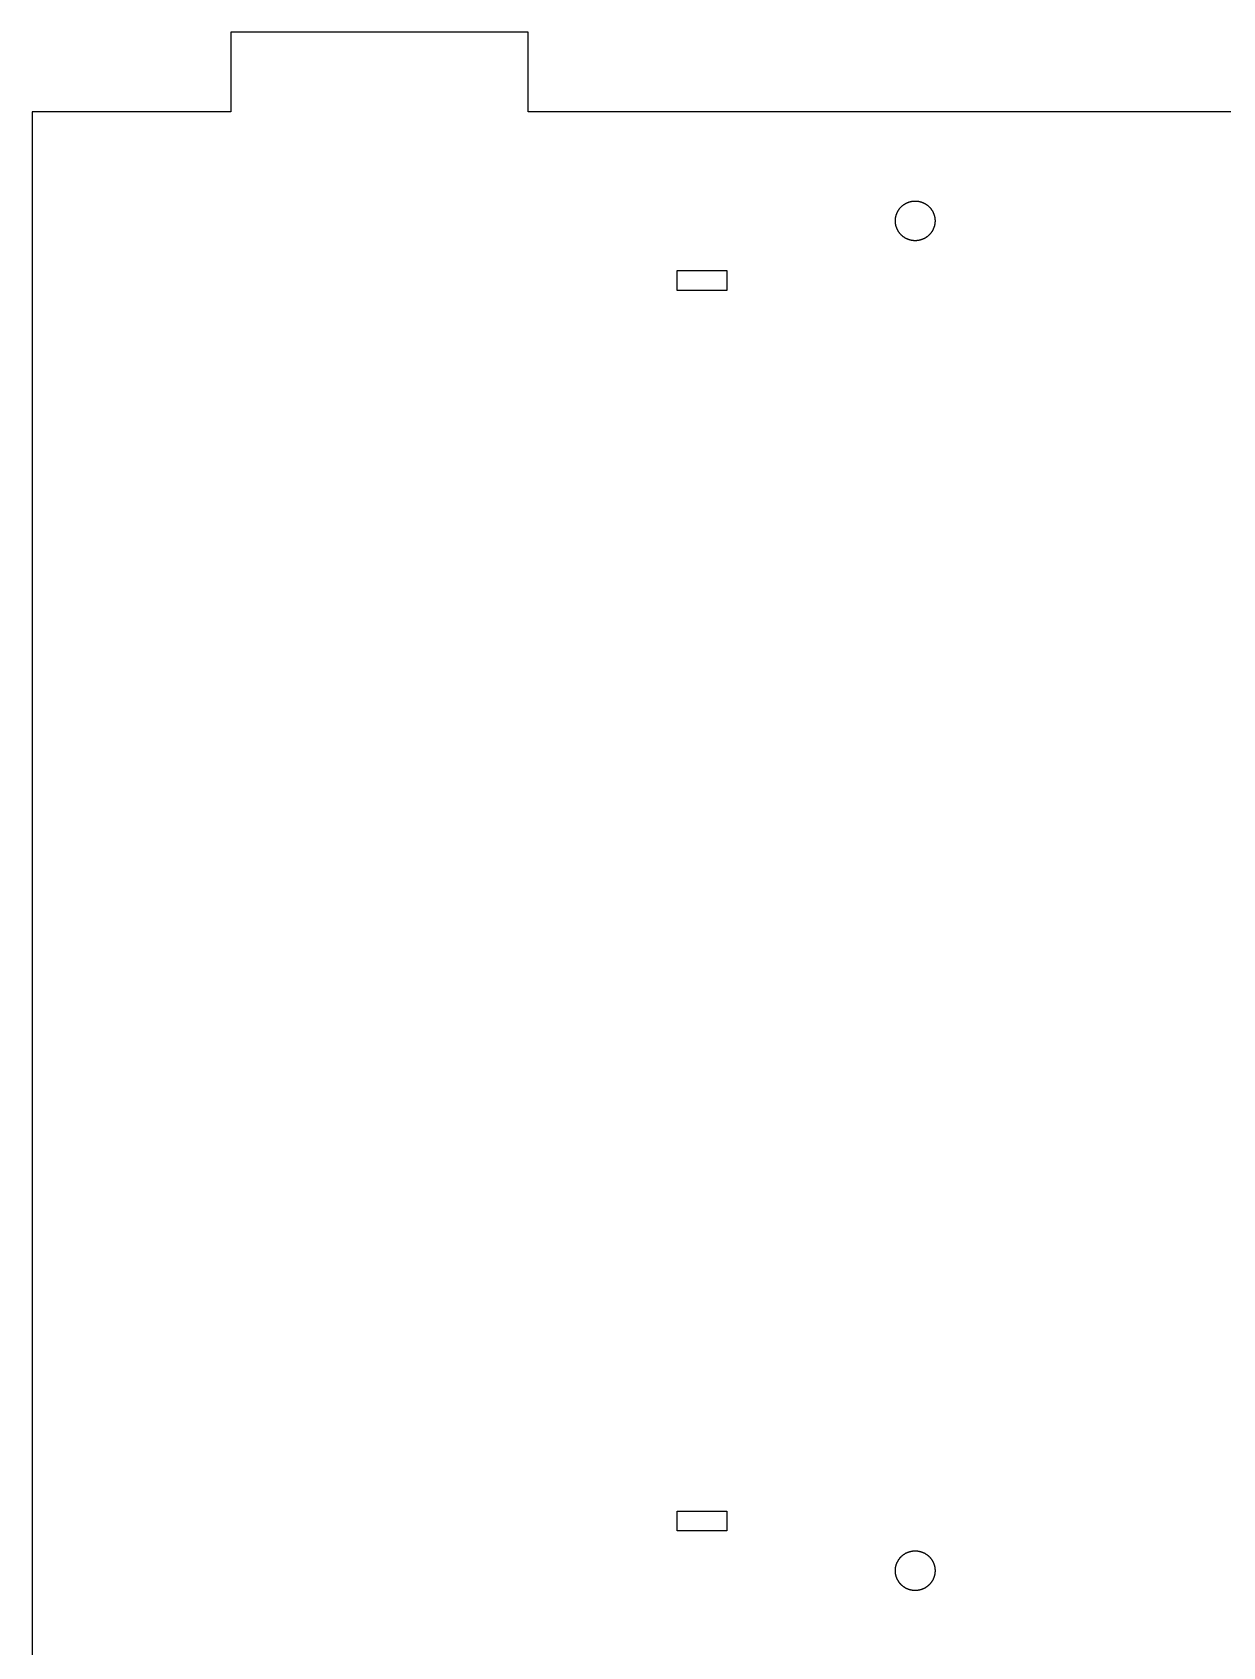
# Model space of a CAD drawing. Header units: metres. Extents: x 0 to 240, y -8 to 326.
# Drawn here: x 0 to 120, y 163.3 to 326 of the extents above; entities that cross this region are included whole.
import ezdxf

# ---------------------------------------------------------------- set-up
doc = ezdxf.new("R2010")
doc.units = ezdxf.units.M

msp = doc.modelspace()

# ---------------------------------------------------------------- linework, layer by layer
for p, q in [((50, 326), (20, 326)), ((20, 326), (20, 318)), ((50, 318), (50, 326)), ((20, 318), (0, 318)), ((0, 318), (0, 0)), ((190, 318), (50, 318)), ((87.0437, 307.416), (87.0513, 307.45)), ((87.0513, 307.45), (87.0594, 307.484)), ((87.0594, 307.484), (87.0681, 307.518)), ((87.0681, 307.518), (87.0775, 307.551)), ((87.0775, 307.551), (87.0874, 307.585)), ((87.0874, 307.585), (87.0979, 307.618)), ((87.0979, 307.618), (87.109, 307.651)), ((87.109, 307.651), (87.1206, 307.684)), ((87.1206, 307.684), (87.1328, 307.717)), ((87.1328, 307.717), (87.1456, 307.749)), ((87.1456, 307.749), (87.159, 307.781)), ((87.159, 307.781), (87.1729, 307.813)), ((87.1729, 307.813), (87.1874, 307.845)), ((87.1874, 307.845), (87.2024, 307.877)), ((87.2024, 307.877), (87.218, 307.908)), ((87.218, 307.908), (87.2341, 307.939)), ((87.2341, 307.939), (87.2508, 307.97)), ((87.2508, 307.97), (87.2679, 308)), ((87.2679, 308), (87.2857, 308.03)), ((87.2857, 308.03), (87.3039, 308.06)), ((87.3039, 308.06), (87.3227, 308.089)), ((87.3227, 308.089), (87.3419, 308.118)), ((87.3419, 308.118), (87.3617, 308.147)), ((87.3617, 308.147), (87.382, 308.176)), ((87.382, 308.176), (87.4027, 308.204)), ((87.4027, 308.204), (87.424, 308.231)), ((87.424, 308.231), (87.4457, 308.259)), ((87.4457, 308.259), (87.4679, 308.286)), ((87.4679, 308.286), (87.4906, 308.312)), ((87.4906, 308.312), (87.5137, 308.338)), ((87.5137, 308.338), (87.5373, 308.364)), ((87.5373, 308.364), (87.5613, 308.389)), ((87.5613, 308.389), (87.5858, 308.414)), ((87.5858, 308.414), (87.6107, 308.439)), ((87.6107, 308.439), (87.636, 308.463)), ((87.636, 308.463), (87.6617, 308.486)), ((87.6617, 308.486), (87.6879, 308.509)), ((87.6879, 308.509), (87.7144, 308.532)), ((87.7144, 308.532), (87.7413, 308.554)), ((87.7413, 308.554), (87.7687, 308.576)), ((87.7687, 308.576), (87.7964, 308.597)), ((87.7964, 308.597), (87.8244, 308.618)), ((87.8244, 308.618), (87.8528, 308.638)), ((87.8528, 308.638), (87.8816, 308.658)), ((87.8816, 308.658), (87.9107, 308.677)), ((87.9107, 308.677), (87.9402, 308.696)), ((87.9402, 308.696), (87.9699, 308.714)), ((87.9699, 308.714), (88, 308.732)), ((88, 308.732), (88.0304, 308.749)), ((88.0304, 308.749), (88.0611, 308.766)), ((88.0611, 308.766), (88.092, 308.782)), ((88.092, 308.782), (88.1233, 308.798)), ((88.1233, 308.798), (88.1548, 308.813)), ((88.1548, 308.813), (88.1865, 308.827)), ((88.1865, 308.827), (88.2185, 308.841)), ((88.2185, 308.841), (88.2508, 308.854)), ((88.2508, 308.854), (88.2833, 308.867)), ((88.2833, 308.867), (88.3159, 308.879)), ((88.3159, 308.879), (88.3489, 308.891)), ((88.3489, 308.891), (88.382, 308.902)), ((88.382, 308.902), (88.4153, 308.913)), ((88.4153, 308.913), (88.4487, 308.923)), ((88.4487, 308.923), (88.4824, 308.932)), ((88.4824, 308.932), (88.5162, 308.941)), ((88.5162, 308.941), (88.5501, 308.949)), ((88.5501, 308.949), (88.5842, 308.956)), ((88.5842, 308.956), (88.6184, 308.963)), ((88.6184, 308.963), (88.6527, 308.97)), ((88.6527, 308.97), (88.6871, 308.975)), ((88.6871, 308.975), (88.7216, 308.981)), ((88.7216, 308.981), (88.7563, 308.985)), ((88.7563, 308.985), (88.7909, 308.989)), ((88.7909, 308.989), (88.8257, 308.992)), ((88.8257, 308.992), (88.8605, 308.995)), ((88.8605, 308.995), (88.8953, 308.997)), ((88.8953, 308.997), (88.9302, 308.999)), ((88.9302, 308.999), (88.9651, 309)), ((88.9651, 309), (89, 309)), ((89, 309), (89.0349, 309)), ((89.0349, 309), (89.0698, 308.999)), ((89.0698, 308.999), (89.1047, 308.997)), ((89.1047, 308.997), (89.1395, 308.995)), ((89.1395, 308.995), (89.1743, 308.992)), ((89.1743, 308.992), (89.2091, 308.989)), ((89.2091, 308.989), (89.2437, 308.985)), ((89.2437, 308.985), (89.2783, 308.981)), ((89.2783, 308.981), (89.3129, 308.975)), ((89.3129, 308.975), (89.3473, 308.97)), ((89.3473, 308.97), (89.3816, 308.963)), ((89.3816, 308.963), (89.4158, 308.956)), ((89.4158, 308.956), (89.4499, 308.949)), ((89.4499, 308.949), (89.4838, 308.941)), ((89.4838, 308.941), (89.5176, 308.932)), ((89.5176, 308.932), (89.5513, 308.923)), ((89.5513, 308.923), (89.5847, 308.913)), ((89.5847, 308.913), (89.618, 308.902)), ((89.618, 308.902), (89.6511, 308.891)), ((89.6511, 308.891), (89.684, 308.879)), ((89.684, 308.879), (89.7167, 308.867)), ((89.7167, 308.867), (89.7492, 308.854)), ((89.7492, 308.854), (89.7815, 308.841)), ((89.7815, 308.841), (89.8135, 308.827)), ((89.8135, 308.827), (89.8452, 308.813)), ((89.8452, 308.813), (89.8767, 308.798)), ((89.8767, 308.798), (89.908, 308.782)), ((89.908, 308.782), (89.9389, 308.766)), ((89.9389, 308.766), (89.9696, 308.749)), ((89.9696, 308.749), (90, 308.732)), ((90, 308.732), (90.0301, 308.714)), ((90.0301, 308.714), (90.0598, 308.696)), ((90.0598, 308.696), (90.0893, 308.677)), ((90.0893, 308.677), (90.1184, 308.658)), ((90.1184, 308.658), (90.1472, 308.638)), ((90.1472, 308.638), (90.1756, 308.618)), ((90.1756, 308.618), (90.2036, 308.597)), ((90.2036, 308.597), (90.2313, 308.576)), ((90.2313, 308.576), (90.2586, 308.554)), ((90.2586, 308.554), (90.2856, 308.532)), ((90.2856, 308.532), (90.3121, 308.509)), ((90.3121, 308.509), (90.3383, 308.486)), ((90.3383, 308.486), (90.364, 308.463)), ((90.364, 308.463), (90.3893, 308.439)), ((90.3893, 308.439), (90.4142, 308.414)), ((90.4142, 308.414), (90.4387, 308.389)), ((90.4387, 308.389), (90.4627, 308.364)), ((90.4627, 308.364), (90.4863, 308.338)), ((90.4863, 308.338), (90.5094, 308.312)), ((90.5094, 308.312), (90.5321, 308.286)), ((90.5321, 308.286), (90.5543, 308.259)), ((90.5543, 308.259), (90.576, 308.231)), ((90.576, 308.231), (90.5973, 308.204)), ((90.5973, 308.204), (90.618, 308.176)), ((90.618, 308.176), (90.6383, 308.147)), ((90.6383, 308.147), (90.6581, 308.118)), ((90.6581, 308.118), (90.6773, 308.089)), ((90.6773, 308.089), (90.6961, 308.06)), ((90.6961, 308.06), (90.7143, 308.03)), ((90.7143, 308.03), (90.732, 308)), ((90.732, 308), (90.7492, 307.97)), ((90.7492, 307.97), (90.7659, 307.939)), ((90.7659, 307.939), (90.782, 307.908)), ((90.782, 307.908), (90.7976, 307.877)), ((90.7976, 307.877), (90.8126, 307.845)), ((90.8126, 307.845), (90.8271, 307.813)), ((90.8271, 307.813), (90.841, 307.781)), ((90.841, 307.781), (90.8544, 307.749)), ((90.8544, 307.749), (90.8672, 307.717)), ((90.8672, 307.717), (90.8794, 307.684)), ((90.8794, 307.684), (90.891, 307.651)), ((90.891, 307.651), (90.9021, 307.618)), ((90.9021, 307.618), (90.9126, 307.585)), ((90.9126, 307.585), (90.9225, 307.551)), ((90.9225, 307.551), (90.9319, 307.518)), ((90.9319, 307.518), (90.9406, 307.484)), ((90.9406, 307.484), (90.9487, 307.45)), ((90.9487, 307.45), (90.9563, 307.416)), ((87, 307), (87.0003, 307.035)), ((87.0003, 306.965), (87, 307)), ((87.0003, 307.035), (87.0012, 307.07)), ((87.0012, 306.93), (87.0003, 306.965)), ((87.0012, 307.07), (87.0027, 307.105)), ((87.0027, 306.895), (87.0012, 306.93)), ((87.0027, 307.105), (87.0049, 307.14)), ((87.0049, 306.86), (87.0027, 306.895)), ((87.0049, 307.14), (87.0076, 307.174)), ((87.0076, 306.826), (87.0049, 306.86)), ((87.0076, 307.174), (87.011, 307.209)), ((87.011, 306.791), (87.0076, 306.826)), ((87.011, 307.209), (87.0149, 307.244)), ((87.0149, 306.756), (87.011, 306.791)), ((87.0149, 307.244), (87.0195, 307.278)), ((87.0195, 306.722), (87.0149, 306.756)), ((87.0195, 307.278), (87.0246, 307.313)), ((87.0246, 306.687), (87.0195, 306.722)), ((87.0246, 307.313), (87.0304, 307.347)), ((87.0304, 306.653), (87.0246, 306.687)), ((87.0304, 307.347), (87.0367, 307.382)), ((87.0367, 306.618), (87.0304, 306.653)), ((87.0367, 307.382), (87.0437, 307.416)), ((87.0437, 306.584), (87.0367, 306.618)), ((87.0513, 306.55), (87.0437, 306.584)), ((87.0594, 306.516), (87.0513, 306.55)), ((87.0681, 306.482), (87.0594, 306.516)), ((87.0775, 306.449), (87.0681, 306.482)), ((87.0874, 306.415), (87.0775, 306.449)), ((87.0979, 306.382), (87.0874, 306.415)), ((87.109, 306.349), (87.0979, 306.382)), ((87.1206, 306.316), (87.109, 306.349)), ((87.1328, 306.283), (87.1206, 306.316)), ((87.1456, 306.251), (87.1328, 306.283)), ((87.159, 306.219), (87.1456, 306.251)), ((87.1729, 306.187), (87.159, 306.219)), ((87.1874, 306.155), (87.1729, 306.187)), ((87.2024, 306.123), (87.1874, 306.155)), ((87.218, 306.092), (87.2024, 306.123)), ((87.2341, 306.061), (87.218, 306.092)), ((87.2508, 306.03), (87.2341, 306.061)), ((87.2679, 306), (87.2508, 306.03)), ((87.2857, 305.97), (87.2679, 306)), ((87.3039, 305.94), (87.2857, 305.97)), ((87.3227, 305.911), (87.3039, 305.94)), ((87.3419, 305.882), (87.3227, 305.911)), ((87.3617, 305.853), (87.3419, 305.882)), ((87.382, 305.824), (87.3617, 305.853)), ((87.4027, 305.796), (87.382, 305.824)), ((90.618, 305.824), (90.5973, 305.796)), ((90.6383, 305.853), (90.618, 305.824)), ((90.6581, 305.882), (90.6383, 305.853)), ((90.6773, 305.911), (90.6581, 305.882)), ((90.6961, 305.94), (90.6773, 305.911)), ((90.7143, 305.97), (90.6961, 305.94)), ((90.732, 306), (90.7143, 305.97)), ((90.7492, 306.03), (90.732, 306)), ((90.7659, 306.061), (90.7492, 306.03)), ((90.782, 306.092), (90.7659, 306.061)), ((90.7976, 306.123), (90.782, 306.092)), ((90.8126, 306.155), (90.7976, 306.123)), ((90.8271, 306.187), (90.8126, 306.155)), ((90.841, 306.219), (90.8271, 306.187)), ((90.8544, 306.251), (90.841, 306.219)), ((90.8672, 306.283), (90.8544, 306.251)), ((90.8794, 306.316), (90.8672, 306.283)), ((90.891, 306.349), (90.8794, 306.316)), ((90.9021, 306.382), (90.891, 306.349)), ((90.9126, 306.415), (90.9021, 306.382)), ((90.9225, 306.449), (90.9126, 306.415)), ((90.9319, 306.482), (90.9225, 306.449)), ((90.9406, 306.516), (90.9319, 306.482)), ((90.9487, 306.55), (90.9406, 306.516)), ((90.9563, 306.584), (90.9487, 306.55)), ((90.9563, 307.416), (90.9633, 307.382)), ((90.9633, 306.618), (90.9563, 306.584)), ((90.9633, 307.382), (90.9696, 307.347)), ((90.9696, 306.653), (90.9633, 306.618)), ((90.9696, 307.347), (90.9754, 307.313)), ((90.9754, 306.687), (90.9696, 306.653)), ((90.9754, 307.313), (90.9805, 307.278)), ((90.9805, 306.722), (90.9754, 306.687)), ((90.9805, 307.278), (90.9851, 307.244)), ((90.9851, 306.756), (90.9805, 306.722)), ((90.9851, 307.244), (90.989, 307.209)), ((90.989, 306.791), (90.9851, 306.756)), ((90.989, 307.209), (90.9924, 307.174)), ((90.9924, 306.826), (90.989, 306.791)), ((90.9924, 307.174), (90.9951, 307.14)), ((90.9951, 306.86), (90.9924, 306.826)), ((90.9951, 307.14), (90.9973, 307.105)), ((90.9973, 306.895), (90.9951, 306.86)), ((90.9973, 307.105), (90.9988, 307.07)), ((90.9988, 306.93), (90.9973, 306.895)), ((90.9988, 307.07), (90.9997, 307.035)), ((90.9997, 306.965), (90.9988, 306.93)), ((90.9997, 307.035), (91, 307)), ((91, 307), (90.9997, 306.965)), ((87.424, 305.769), (87.4027, 305.796)), ((87.4457, 305.741), (87.424, 305.769)), ((87.4679, 305.714), (87.4457, 305.741)), ((87.4906, 305.688), (87.4679, 305.714)), ((87.5137, 305.662), (87.4906, 305.688)), ((87.5373, 305.636), (87.5137, 305.662)), ((87.5613, 305.611), (87.5373, 305.636)), ((87.5858, 305.586), (87.5613, 305.611)), ((87.6107, 305.561), (87.5858, 305.586)), ((87.636, 305.537), (87.6107, 305.561)), ((87.6617, 305.514), (87.636, 305.537)), ((87.6879, 305.491), (87.6617, 305.514)), ((87.7144, 305.468), (87.6879, 305.491)), ((87.7413, 305.446), (87.7144, 305.468)), ((87.7687, 305.424), (87.7413, 305.446)), ((87.7964, 305.403), (87.7687, 305.424)), ((87.8244, 305.382), (87.7964, 305.403)), ((87.8528, 305.362), (87.8244, 305.382)), ((87.8816, 305.342), (87.8528, 305.362)), ((87.9107, 305.323), (87.8816, 305.342)), ((87.9402, 305.304), (87.9107, 305.323)), ((87.9699, 305.286), (87.9402, 305.304)), ((88, 305.268), (87.9699, 305.286)), ((88.0304, 305.251), (88, 305.268)), ((88.0611, 305.234), (88.0304, 305.251)), ((88.092, 305.218), (88.0611, 305.234)), ((88.1233, 305.202), (88.092, 305.218)), ((88.1548, 305.187), (88.1233, 305.202)), ((88.1865, 305.173), (88.1548, 305.187)), ((88.2185, 305.159), (88.1865, 305.173)), ((88.2508, 305.146), (88.2185, 305.159)), ((88.2833, 305.133), (88.2508, 305.146)), ((88.3159, 305.121), (88.2833, 305.133)), ((88.3489, 305.109), (88.3159, 305.121)), ((88.382, 305.098), (88.3489, 305.109)), ((88.4153, 305.087), (88.382, 305.098)), ((88.4487, 305.077), (88.4153, 305.087)), ((88.4824, 305.068), (88.4487, 305.077)), ((88.5162, 305.059), (88.4824, 305.068)), ((88.5501, 305.051), (88.5162, 305.059)), ((88.5842, 305.044), (88.5501, 305.051)), ((88.6184, 305.037), (88.5842, 305.044)), ((88.6527, 305.03), (88.6184, 305.037)), ((88.6871, 305.025), (88.6527, 305.03)), ((88.7216, 305.019), (88.6871, 305.025)), ((88.7563, 305.015), (88.7216, 305.019)), ((88.7909, 305.011), (88.7563, 305.015)), ((88.8257, 305.008), (88.7909, 305.011)), ((88.8605, 305.005), (88.8257, 305.008)), ((88.8953, 305.003), (88.8605, 305.005)), ((88.9302, 305.001), (88.8953, 305.003)), ((88.9651, 305), (88.9302, 305.001)), ((89, 305), (88.9651, 305)), ((89.0349, 305), (89, 305)), ((89.0698, 305.001), (89.0349, 305)), ((89.1047, 305.003), (89.0698, 305.001)), ((89.1395, 305.005), (89.1047, 305.003)), ((89.1743, 305.008), (89.1395, 305.005)), ((89.2091, 305.011), (89.1743, 305.008)), ((89.2437, 305.015), (89.2091, 305.011)), ((89.2783, 305.019), (89.2437, 305.015)), ((89.3129, 305.025), (89.2783, 305.019)), ((89.3473, 305.03), (89.3129, 305.025)), ((89.3816, 305.037), (89.3473, 305.03)), ((89.4158, 305.044), (89.3816, 305.037)), ((89.4499, 305.051), (89.4158, 305.044)), ((89.4838, 305.059), (89.4499, 305.051)), ((89.5176, 305.068), (89.4838, 305.059)), ((89.5513, 305.077), (89.5176, 305.068)), ((89.5847, 305.087), (89.5513, 305.077)), ((89.618, 305.098), (89.5847, 305.087)), ((89.6511, 305.109), (89.618, 305.098)), ((89.684, 305.121), (89.6511, 305.109)), ((89.7167, 305.133), (89.684, 305.121)), ((89.7492, 305.146), (89.7167, 305.133)), ((89.7815, 305.159), (89.7492, 305.146)), ((89.8135, 305.173), (89.7815, 305.159)), ((89.8452, 305.187), (89.8135, 305.173)), ((89.8767, 305.202), (89.8452, 305.187)), ((89.908, 305.218), (89.8767, 305.202)), ((89.9389, 305.234), (89.908, 305.218)), ((89.9696, 305.251), (89.9389, 305.234)), ((90, 305.268), (89.9696, 305.251)), ((90.0301, 305.286), (90, 305.268)), ((90.0598, 305.304), (90.0301, 305.286)), ((90.0893, 305.323), (90.0598, 305.304)), ((90.1184, 305.342), (90.0893, 305.323)), ((90.1472, 305.362), (90.1184, 305.342)), ((90.1756, 305.382), (90.1472, 305.362)), ((90.2036, 305.403), (90.1756, 305.382)), ((90.2313, 305.424), (90.2036, 305.403)), ((90.2586, 305.446), (90.2313, 305.424)), ((90.2856, 305.468), (90.2586, 305.446)), ((90.3121, 305.491), (90.2856, 305.468)), ((90.3383, 305.514), (90.3121, 305.491)), ((90.364, 305.537), (90.3383, 305.514)), ((90.3893, 305.561), (90.364, 305.537)), ((90.4142, 305.586), (90.3893, 305.561)), ((90.4387, 305.611), (90.4142, 305.586)), ((90.4627, 305.636), (90.4387, 305.611)), ((90.4863, 305.662), (90.4627, 305.636)), ((90.5094, 305.688), (90.4863, 305.662)), ((90.5321, 305.714), (90.5094, 305.688)), ((90.5543, 305.741), (90.5321, 305.714)), ((90.576, 305.769), (90.5543, 305.741)), ((90.5973, 305.796), (90.576, 305.769)), ((65, 300), (65, 302)), ((65, 302), (70, 302)), ((70, 302), (70, 300)), ((70, 300), (65, 300)), ((65, 175), (65, 177)), ((65, 177), (70, 177)), ((70, 177), (70, 175)), ((70, 175), (65, 175)), ((87.5858, 172.414), (87.6107, 172.439)), ((87.6107, 172.439), (87.636, 172.463)), ((87.636, 172.463), (87.6617, 172.486)), ((87.6617, 172.486), (87.6879, 172.509)), ((87.6879, 172.509), (87.7144, 172.532)), ((87.7144, 172.532), (87.7413, 172.554)), ((87.7413, 172.554), (87.7687, 172.576)), ((87.7687, 172.576), (87.7964, 172.597)), ((87.7964, 172.597), (87.8244, 172.618)), ((87.8244, 172.618), (87.8528, 172.638)), ((87.8528, 172.638), (87.8816, 172.658)), ((87.8816, 172.658), (87.9107, 172.677)), ((87.9107, 172.677), (87.9402, 172.696)), ((87.9402, 172.696), (87.9699, 172.714)), ((87.9699, 172.714), (88, 172.732)), ((88, 172.732), (88.0304, 172.749)), ((88.0304, 172.749), (88.0611, 172.766)), ((88.0611, 172.766), (88.092, 172.782)), ((88.092, 172.782), (88.1233, 172.798)), ((88.1233, 172.798), (88.1548, 172.813)), ((88.1548, 172.813), (88.1865, 172.827)), ((88.1865, 172.827), (88.2185, 172.841)), ((88.2185, 172.841), (88.2508, 172.854)), ((88.2508, 172.854), (88.2833, 172.867)), ((88.2833, 172.867), (88.3159, 172.879)), ((88.3159, 172.879), (88.3489, 172.891)), ((88.3489, 172.891), (88.382, 172.902)), ((88.382, 172.902), (88.4153, 172.913)), ((88.4153, 172.913), (88.4487, 172.923)), ((88.4487, 172.923), (88.4824, 172.932)), ((88.4824, 172.932), (88.5162, 172.941)), ((88.5162, 172.941), (88.5501, 172.949)), ((88.5501, 172.949), (88.5842, 172.956)), ((88.5842, 172.956), (88.6184, 172.963)), ((88.6184, 172.963), (88.6527, 172.97)), ((88.6527, 172.97), (88.6871, 172.975)), ((88.6871, 172.975), (88.7216, 172.981)), ((88.7216, 172.981), (88.7563, 172.985)), ((88.7563, 172.985), (88.7909, 172.989)), ((88.7909, 172.989), (88.8257, 172.992)), ((88.8257, 172.992), (88.8605, 172.995)), ((88.8605, 172.995), (88.8953, 172.997)), ((88.8953, 172.997), (88.9302, 172.999)), ((88.9302, 172.999), (88.9651, 173)), ((88.9651, 173), (89, 173)), ((89, 173), (89.0349, 173)), ((89.0349, 173), (89.0698, 172.999)), ((89.0698, 172.999), (89.1047, 172.997)), ((89.1047, 172.997), (89.1395, 172.995)), ((89.1395, 172.995), (89.1743, 172.992)), ((89.1743, 172.992), (89.2091, 172.989)), ((89.2091, 172.989), (89.2437, 172.985)), ((89.2437, 172.985), (89.2783, 172.981)), ((89.2783, 172.981), (89.3129, 172.975)), ((89.3129, 172.975), (89.3473, 172.97)), ((89.3473, 172.97), (89.3816, 172.963)), ((89.3816, 172.963), (89.4158, 172.956)), ((89.4158, 172.956), (89.4499, 172.949)), ((89.4499, 172.949), (89.4838, 172.941)), ((89.4838, 172.941), (89.5176, 172.932)), ((89.5176, 172.932), (89.5513, 172.923)), ((89.5513, 172.923), (89.5847, 172.913)), ((89.5847, 172.913), (89.618, 172.902)), ((89.618, 172.902), (89.6511, 172.891)), ((89.6511, 172.891), (89.684, 172.879)), ((89.684, 172.879), (89.7167, 172.867)), ((89.7167, 172.867), (89.7492, 172.854)), ((89.7492, 172.854), (89.7815, 172.841)), ((89.7815, 172.841), (89.8135, 172.827)), ((89.8135, 172.827), (89.8452, 172.813)), ((89.8452, 172.813), (89.8767, 172.798)), ((89.8767, 172.798), (89.908, 172.782)), ((89.908, 172.782), (89.9389, 172.766)), ((89.9389, 172.766), (89.9696, 172.749)), ((89.9696, 172.749), (90, 172.732)), ((90, 172.732), (90.0301, 172.714)), ((90.0301, 172.714), (90.0598, 172.696)), ((90.0598, 172.696), (90.0893, 172.677)), ((90.0893, 172.677), (90.1184, 172.658)), ((90.1184, 172.658), (90.1472, 172.638)), ((90.1472, 172.638), (90.1756, 172.618)), ((90.1756, 172.618), (90.2036, 172.597)), ((90.2036, 172.597), (90.2313, 172.576)), ((90.2313, 172.576), (90.2586, 172.554)), ((90.2586, 172.554), (90.2856, 172.532)), ((90.2856, 172.532), (90.3121, 172.509)), ((90.3121, 172.509), (90.3383, 172.486)), ((90.3383, 172.486), (90.364, 172.463)), ((90.364, 172.463), (90.3893, 172.439)), ((90.3893, 172.439), (90.4142, 172.414)), ((87, 171), (87.0003, 171.035)), ((87.0003, 170.965), (87, 171)), ((87.0003, 171.035), (87.0012, 171.07)), ((87.0012, 170.93), (87.0003, 170.965)), ((87.0012, 171.07), (87.0027, 171.105)), ((87.0027, 170.895), (87.0012, 170.93)), ((87.0027, 171.105), (87.0049, 171.14)), ((87.0049, 170.86), (87.0027, 170.895)), ((87.0049, 171.14), (87.0076, 171.174)), ((87.0076, 170.826), (87.0049, 170.86)), ((87.0076, 171.174), (87.011, 171.209)), ((87.011, 170.791), (87.0076, 170.826)), ((87.011, 171.209), (87.0149, 171.244)), ((87.0149, 171.244), (87.0195, 171.278)), ((87.0195, 171.278), (87.0246, 171.313)), ((87.0246, 171.313), (87.0304, 171.347)), ((87.0304, 171.347), (87.0367, 171.382)), ((87.0367, 171.382), (87.0437, 171.416)), ((87.0437, 171.416), (87.0513, 171.45)), ((87.0513, 171.45), (87.0594, 171.484)), ((87.0594, 171.484), (87.0681, 171.518)), ((87.0681, 171.518), (87.0775, 171.551)), ((87.0775, 171.551), (87.0874, 171.585)), ((87.0874, 171.585), (87.0979, 171.618)), ((87.0979, 171.618), (87.109, 171.651)), ((87.109, 171.651), (87.1206, 171.684)), ((87.1206, 171.684), (87.1328, 171.717)), ((87.1328, 171.717), (87.1456, 171.749)), ((87.1456, 171.749), (87.159, 171.781)), ((87.159, 171.781), (87.1729, 171.813)), ((87.1729, 171.813), (87.1874, 171.845)), ((87.1874, 171.845), (87.2024, 171.877)), ((87.2024, 171.877), (87.218, 171.908)), ((87.218, 171.908), (87.2341, 171.939)), ((87.2341, 171.939), (87.2508, 171.97)), ((87.2508, 171.97), (87.2679, 172)), ((87.2679, 172), (87.2857, 172.03)), ((87.2857, 172.03), (87.3039, 172.06)), ((87.3039, 172.06), (87.3227, 172.089)), ((87.3227, 172.089), (87.3419, 172.118)), ((87.3419, 172.118), (87.3617, 172.147)), ((87.3617, 172.147), (87.382, 172.176)), ((87.382, 172.176), (87.4027, 172.204)), ((87.4027, 172.204), (87.424, 172.231)), ((87.424, 172.231), (87.4457, 172.259)), ((87.4457, 172.259), (87.4679, 172.286)), ((87.4679, 172.286), (87.4906, 172.312)), ((87.4906, 172.312), (87.5137, 172.338)), ((87.5137, 172.338), (87.5373, 172.364)), ((87.5373, 172.364), (87.5613, 172.389)), ((87.5613, 172.389), (87.5858, 172.414)), ((90.4142, 172.414), (90.4387, 172.389)), ((90.4387, 172.389), (90.4627, 172.364)), ((90.4627, 172.364), (90.4863, 172.338)), ((90.4863, 172.338), (90.5094, 172.312)), ((90.5094, 172.312), (90.5321, 172.286)), ((90.5321, 172.286), (90.5543, 172.259)), ((90.5543, 172.259), (90.576, 172.231)), ((90.576, 172.231), (90.5973, 172.204)), ((90.5973, 172.204), (90.618, 172.176)), ((90.618, 172.176), (90.6383, 172.147)), ((90.6383, 172.147), (90.6581, 172.118)), ((90.6581, 172.118), (90.6773, 172.089)), ((90.6773, 172.089), (90.6961, 172.06)), ((90.6961, 172.06), (90.7143, 172.03)), ((90.7143, 172.03), (90.732, 172)), ((90.732, 172), (90.7492, 171.97)), ((90.7492, 171.97), (90.7659, 171.939)), ((90.7659, 171.939), (90.782, 171.908)), ((90.782, 171.908), (90.7976, 171.877)), ((90.7976, 171.877), (90.8126, 171.845)), ((90.8126, 171.845), (90.8271, 171.813)), ((90.8271, 171.813), (90.841, 171.781)), ((90.841, 171.781), (90.8544, 171.749)), ((90.8544, 171.749), (90.8672, 171.717)), ((90.8672, 171.717), (90.8794, 171.684)), ((90.8794, 171.684), (90.891, 171.651)), ((90.891, 171.651), (90.9021, 171.618)), ((90.9021, 171.618), (90.9126, 171.585)), ((90.9126, 171.585), (90.9225, 171.551)), ((90.9225, 171.551), (90.9319, 171.518)), ((90.9319, 171.518), (90.9406, 171.484)), ((90.9406, 171.484), (90.9487, 171.45)), ((90.9487, 171.45), (90.9563, 171.416)), ((90.9563, 171.416), (90.9633, 171.382)), ((90.9633, 171.382), (90.9696, 171.347)), ((90.9696, 171.347), (90.9754, 171.313)), ((90.9754, 171.313), (90.9805, 171.278)), ((90.9805, 171.278), (90.9851, 171.244)), ((90.9851, 171.244), (90.989, 171.209)), ((90.989, 171.209), (90.9924, 171.174)), ((90.9924, 170.826), (90.989, 170.791)), ((90.9924, 171.174), (90.9951, 171.14)), ((90.9951, 170.86), (90.9924, 170.826)), ((90.9951, 171.14), (90.9973, 171.105)), ((90.9973, 170.895), (90.9951, 170.86)), ((90.9973, 171.105), (90.9988, 171.07)), ((90.9988, 170.93), (90.9973, 170.895)), ((90.9988, 171.07), (90.9997, 171.035)), ((90.9997, 170.965), (90.9988, 170.93)), ((90.9997, 171.035), (91, 171)), ((91, 171), (90.9997, 170.965)), ((87.0149, 170.756), (87.011, 170.791)), ((87.0195, 170.722), (87.0149, 170.756)), ((87.0246, 170.687), (87.0195, 170.722)), ((87.0304, 170.653), (87.0246, 170.687)), ((87.0367, 170.618), (87.0304, 170.653)), ((87.0437, 170.584), (87.0367, 170.618)), ((87.0513, 170.55), (87.0437, 170.584)), ((87.0594, 170.516), (87.0513, 170.55)), ((87.0681, 170.482), (87.0594, 170.516)), ((87.0775, 170.449), (87.0681, 170.482)), ((87.0874, 170.415), (87.0775, 170.449)), ((87.0979, 170.382), (87.0874, 170.415)), ((87.109, 170.349), (87.0979, 170.382)), ((87.1206, 170.316), (87.109, 170.349)), ((87.1328, 170.283), (87.1206, 170.316)), ((87.1456, 170.251), (87.1328, 170.283)), ((87.159, 170.219), (87.1456, 170.251)), ((87.1729, 170.187), (87.159, 170.219)), ((87.1874, 170.155), (87.1729, 170.187)), ((87.2024, 170.123), (87.1874, 170.155)), ((87.218, 170.092), (87.2024, 170.123)), ((87.2341, 170.061), (87.218, 170.092)), ((87.2508, 170.03), (87.2341, 170.061)), ((87.2679, 170), (87.2508, 170.03)), ((87.2857, 169.97), (87.2679, 170)), ((87.3039, 169.94), (87.2857, 169.97)), ((87.3227, 169.911), (87.3039, 169.94)), ((87.3419, 169.882), (87.3227, 169.911)), ((87.3617, 169.853), (87.3419, 169.882)), ((87.382, 169.824), (87.3617, 169.853)), ((87.4027, 169.796), (87.382, 169.824)), ((87.424, 169.769), (87.4027, 169.796)), ((87.4457, 169.741), (87.424, 169.769)), ((87.4679, 169.714), (87.4457, 169.741)), ((87.4906, 169.688), (87.4679, 169.714)), ((87.5137, 169.662), (87.4906, 169.688)), ((87.5373, 169.636), (87.5137, 169.662)), ((87.5613, 169.611), (87.5373, 169.636)), ((87.5858, 169.586), (87.5613, 169.611)), ((87.6107, 169.561), (87.5858, 169.586)), ((87.636, 169.537), (87.6107, 169.561)), ((87.6617, 169.514), (87.636, 169.537)), ((87.6879, 169.491), (87.6617, 169.514)), ((87.7144, 169.468), (87.6879, 169.491)), ((87.7413, 169.446), (87.7144, 169.468)), ((87.7687, 169.424), (87.7413, 169.446)), ((87.7964, 169.403), (87.7687, 169.424)), ((87.8244, 169.382), (87.7964, 169.403)), ((87.8528, 169.362), (87.8244, 169.382)), ((87.8816, 169.342), (87.8528, 169.362)), ((87.9107, 169.323), (87.8816, 169.342)), ((87.9402, 169.304), (87.9107, 169.323)), ((87.9699, 169.286), (87.9402, 169.304)), ((88, 169.268), (87.9699, 169.286)), ((88.0304, 169.251), (88, 169.268)), ((88.0611, 169.234), (88.0304, 169.251)), ((88.092, 169.218), (88.0611, 169.234)), ((88.1233, 169.202), (88.092, 169.218)), ((88.1548, 169.187), (88.1233, 169.202)), ((88.1865, 169.173), (88.1548, 169.187)), ((88.2185, 169.159), (88.1865, 169.173)), ((89.8135, 169.173), (89.7815, 169.159)), ((89.8452, 169.187), (89.8135, 169.173)), ((89.8767, 169.202), (89.8452, 169.187)), ((89.908, 169.218), (89.8767, 169.202)), ((89.9389, 169.234), (89.908, 169.218)), ((89.9696, 169.251), (89.9389, 169.234)), ((90, 169.268), (89.9696, 169.251)), ((90.0301, 169.286), (90, 169.268)), ((90.0598, 169.304), (90.0301, 169.286)), ((90.0893, 169.323), (90.0598, 169.304)), ((90.1184, 169.342), (90.0893, 169.323)), ((90.1472, 169.362), (90.1184, 169.342)), ((90.1756, 169.382), (90.1472, 169.362)), ((90.2036, 169.403), (90.1756, 169.382)), ((90.2313, 169.424), (90.2036, 169.403)), ((90.2586, 169.446), (90.2313, 169.424)), ((90.2856, 169.468), (90.2586, 169.446)), ((90.3121, 169.491), (90.2856, 169.468)), ((90.3383, 169.514), (90.3121, 169.491)), ((90.364, 169.537), (90.3383, 169.514)), ((90.3893, 169.561), (90.364, 169.537)), ((90.4142, 169.586), (90.3893, 169.561)), ((90.4387, 169.611), (90.4142, 169.586)), ((90.4627, 169.636), (90.4387, 169.611)), ((90.4863, 169.662), (90.4627, 169.636)), ((90.5094, 169.688), (90.4863, 169.662)), ((90.5321, 169.714), (90.5094, 169.688)), ((90.5543, 169.741), (90.5321, 169.714)), ((90.576, 169.769), (90.5543, 169.741)), ((90.5973, 169.796), (90.576, 169.769)), ((90.618, 169.824), (90.5973, 169.796)), ((90.6383, 169.853), (90.618, 169.824)), ((90.6581, 169.882), (90.6383, 169.853)), ((90.6773, 169.911), (90.6581, 169.882)), ((90.6961, 169.94), (90.6773, 169.911)), ((90.7143, 169.97), (90.6961, 169.94)), ((90.732, 170), (90.7143, 169.97)), ((90.7492, 170.03), (90.732, 170)), ((90.7659, 170.061), (90.7492, 170.03)), ((90.782, 170.092), (90.7659, 170.061)), ((90.7976, 170.123), (90.782, 170.092)), ((90.8126, 170.155), (90.7976, 170.123)), ((90.8271, 170.187), (90.8126, 170.155)), ((90.841, 170.219), (90.8271, 170.187)), ((90.8544, 170.251), (90.841, 170.219)), ((90.8672, 170.283), (90.8544, 170.251)), ((90.8794, 170.316), (90.8672, 170.283)), ((90.891, 170.349), (90.8794, 170.316)), ((90.9021, 170.382), (90.891, 170.349)), ((90.9126, 170.415), (90.9021, 170.382)), ((90.9225, 170.449), (90.9126, 170.415)), ((90.9319, 170.482), (90.9225, 170.449)), ((90.9406, 170.516), (90.9319, 170.482)), ((90.9487, 170.55), (90.9406, 170.516)), ((90.9563, 170.584), (90.9487, 170.55)), ((90.9633, 170.618), (90.9563, 170.584)), ((90.9696, 170.653), (90.9633, 170.618)), ((90.9754, 170.687), (90.9696, 170.653)), ((90.9805, 170.722), (90.9754, 170.687)), ((90.9851, 170.756), (90.9805, 170.722)), ((90.989, 170.791), (90.9851, 170.756)), ((88.2508, 169.146), (88.2185, 169.159)), ((88.2833, 169.133), (88.2508, 169.146)), ((88.3159, 169.121), (88.2833, 169.133)), ((88.3489, 169.109), (88.3159, 169.121)), ((88.382, 169.098), (88.3489, 169.109)), ((88.4153, 169.087), (88.382, 169.098)), ((88.4487, 169.077), (88.4153, 169.087)), ((88.4824, 169.068), (88.4487, 169.077)), ((88.5162, 169.059), (88.4824, 169.068)), ((88.5501, 169.051), (88.5162, 169.059)), ((88.5842, 169.044), (88.5501, 169.051)), ((88.6184, 169.037), (88.5842, 169.044)), ((88.6527, 169.03), (88.6184, 169.037)), ((88.6871, 169.025), (88.6527, 169.03)), ((88.7216, 169.019), (88.6871, 169.025)), ((88.7563, 169.015), (88.7216, 169.019)), ((88.7909, 169.011), (88.7563, 169.015)), ((88.8257, 169.008), (88.7909, 169.011)), ((88.8605, 169.005), (88.8257, 169.008)), ((88.8953, 169.003), (88.8605, 169.005)), ((88.9302, 169.001), (88.8953, 169.003)), ((88.9651, 169), (88.9302, 169.001)), ((89, 169), (88.9651, 169)), ((89.0349, 169), (89, 169)), ((89.0698, 169.001), (89.0349, 169)), ((89.1047, 169.003), (89.0698, 169.001)), ((89.1395, 169.005), (89.1047, 169.003)), ((89.1743, 169.008), (89.1395, 169.005)), ((89.2091, 169.011), (89.1743, 169.008)), ((89.2437, 169.015), (89.2091, 169.011)), ((89.2783, 169.019), (89.2437, 169.015)), ((89.3129, 169.025), (89.2783, 169.019)), ((89.3473, 169.03), (89.3129, 169.025)), ((89.3816, 169.037), (89.3473, 169.03)), ((89.4158, 169.044), (89.3816, 169.037)), ((89.4499, 169.051), (89.4158, 169.044)), ((89.4838, 169.059), (89.4499, 169.051)), ((89.5176, 169.068), (89.4838, 169.059)), ((89.5513, 169.077), (89.5176, 169.068)), ((89.5847, 169.087), (89.5513, 169.077)), ((89.618, 169.098), (89.5847, 169.087)), ((89.6511, 169.109), (89.618, 169.098)), ((89.684, 169.121), (89.6511, 169.109)), ((89.7167, 169.133), (89.684, 169.121)), ((89.7492, 169.146), (89.7167, 169.133)), ((89.7815, 169.159), (89.7492, 169.146))]:
    msp.add_line(p, q)

doc.saveas('drawing.dxf')
